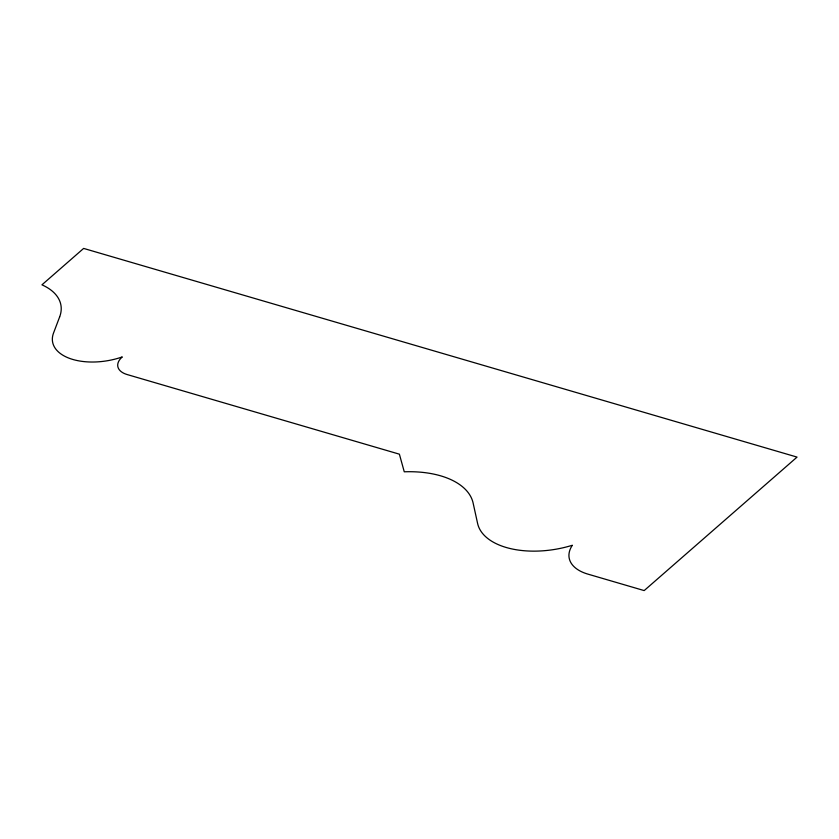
<?xml version="1.0" encoding="UTF-8"?>
<svg xmlns="http://www.w3.org/2000/svg" width="839" height="839" viewBox="0 0 839 839"><rect width="100%" height="100%" fill="white"/><g stroke="black" fill="none" stroke-linecap="round" stroke-linejoin="round"><path stroke-width="1.26" d="M59.642 316.911L53.549 332.989A51.148 27.928 -9.8 0 0 70.403 358.683A51.148 27.928 -9.8 0 0 122.284 356.921A23.597 12.889 -9.8 0 0 127.161 374.551L399.385 454.172L404.262 471.801A82.358 44.981 -9.8 0 1 473.133 503.096L477.601 523.442A72.71 39.706 -9.8 0 0 572.345 545.266A47.194 25.778 -9.8 0 0 587.856 574.107L644.174 590.583L797.05 457.098L83.638 248.417L41.95 284.83A67.445 36.832 -9.8 0 1 59.642 316.911"/></g></svg>
